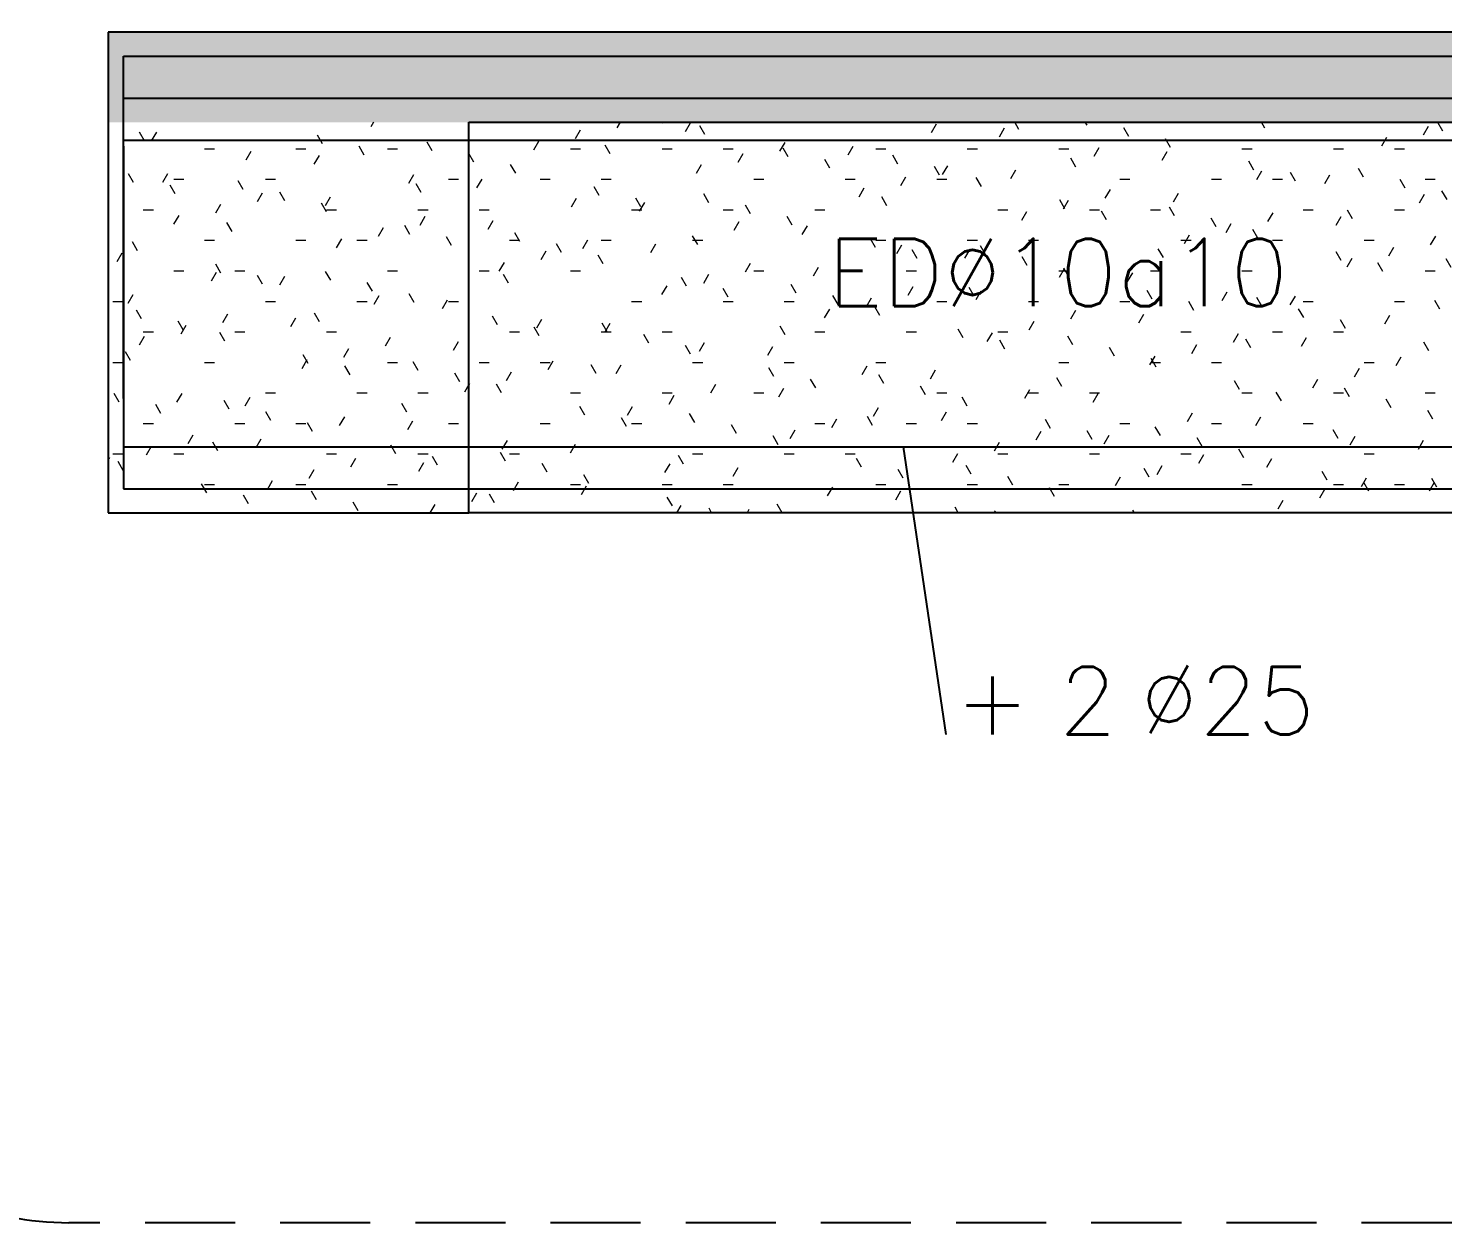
# Model space of a CAD drawing. Extents: x -9133 to 18268, y -11863 to 17290.
# Drawn here: x 470.6 to 706, y 2958.3 to 3157.1 of the extents above; entities that cross this region are included whole.
import ezdxf
from ezdxf.enums import TextEntityAlignment as Align

# ---------------------------------------------------------------- set-up
doc = ezdxf.new("R2010")
doc.units = 0
doc.header["$LTSCALE"] = 30
doc.header["$MEASUREMENT"] = 0
doc.linetypes.add('EJEG$0$DASHED', pattern=[0.75, 0.5, -0.25])
doc.linetypes.add('EJEG$0$RLE-PROYECCION', pattern=[0.71438, 0.47625, -0.23813])
doc.layers.get('0').update_dxf_attribs({"linetype": 'CONTINUOUS'})
for name, color, linetype in [('EJEG$0$CORTES', 5, 'CONTINUOUS'), ('EJEG$0$RLA-FE', 7, 'CONTINUOUS'), ('EJEG$0$RLA-TEXTOS-FE', 9, 'CONTINUOUS')]:
    doc.layers.add(name, color=color, linetype=linetype)
doc.layers.add('EJEG$0$RLA-ACHURADO', color=30, linetype='EJEG$0$RLE-PROYECCION', lineweight=15, transparency=0.7)
doc.layers.add('EJEG$0$RLA-CONTORNO', color=30, linetype='CONTINUOUS', lineweight=25)
doc.styles.add('EJEG$0$RomanS', font='romans.shx', dxfattribs={"height": 11.25})
pattern_1 = [(0, (-424.688, -2039.478), (20.32, 5.08), [1.676, -13.564, 1.676, -13.564, -81.28]), (0, (-424.688, -2039.478), (20.32, 5.08), [-30.48, 1.676, -28.804, 1.676, -13.564, -35.56]), (0, (-424.688, -2039.478), (20.32, 5.08), [-76.2, 1.676, -8.484, 1.676, -23.724]), (120, (-417.068, -2036.938), (-14.559409, 15.057636), [1.676, -13.564, 1.676, -13.564, -81.28]), (120, (-417.068, -2036.938), (-14.559409, 15.057636), [-30.48, 1.676, -28.804, 1.676, -13.564, -35.56]), (120, (-417.068, -2036.938), (-14.559409, 15.057636), [-76.2, 1.676, -8.484, 1.676, -23.724]), (240, (-414.528, -2026.778), (-5.760591, -20.137636), [1.676, -13.564, 1.676, -13.564, -81.28]), (240, (-414.528, -2026.778), (-5.760591, -20.137636), [-30.48, 1.676, -28.804, 1.676, -13.564, -35.56]), (240, (-414.528, -2026.778), (-5.760591, -20.137636), [-76.2, 1.676, -8.484, 1.676, -23.724])]

# ---------------------------------------------------------------- blocks, each defined once
blk = doc.blocks.new('*U152')
at = {"layer": 'EJEG$0$RLA-FE'}
for p, q in [((0, -50), (0, 0)), ((0, 0), (918.21, 0))]:
    blk.add_line(p, q, dxfattribs=at)
at = {"layer": 'EJEG$0$RLA-FE', "color": 3, "style": 'EJEG$0$RomanS', "flags": 8}
for tag, p in [('F=', (488.94, 9.32)), ('NUM', (503.35, 9.32))]:
    blk.add_attdef(tag, text='', height=11.25, dxfattribs=at).set_placement(p, align=Align.RIGHT)
at = {"layer": 'EJEG$0$RLA-FE', "color": 3, "style": 'EJEG$0$RomanS'}
for tag, p, flags in [('PHI', (507.24, 9.54), 14), ('DIAM', (517.1, 9.32), 12), ('MINUS', (539.12, 9.32), 13), ('MARK', (552.51, 9.32), 13), ('TEXTO_FE1', (555.81, 9.32), 8), ('TEXTO_FE2', (623.33, 9.34), 8), ('TIPO', (498.8, -75.78), 13), ('NVECES', (484.93, -94.72), 13), ('NUMFE', (488.86, -114.48), 13), ('CAPA', (497.06, -133.6), 13), ('DESPLAZA', (278.34, -151.59), 13), ('ESPACIO', (284.39, -169.95), 13), ('CANT', (298.23, -188.75), 13)]:
    blk.add_attdef(tag, p, '', height=11.25, dxfattribs=dict(at, flags=flags))
blk = doc.blocks.new('*U153')
at = {"layer": 'EJEG$0$RLA-FE'}
for p, q in [((0, -50), (0, 0)), ((0, 0), (718.21, 0))]:
    blk.add_line(p, q, dxfattribs=at)
at = {"layer": 'EJEG$0$RLA-FE', "color": 3, "style": 'EJEG$0$RomanS', "flags": 8}
for tag, p in [('F=', (502.98, 36.32)), ('NUM', (517.39, 36.32))]:
    blk.add_attdef(tag, text='', height=11.25, dxfattribs=at).set_placement(p, align=Align.RIGHT)
at = {"layer": 'EJEG$0$RLA-FE', "color": 3, "style": 'EJEG$0$RomanS'}
for tag, p, flags in [('PHI', (521.29, 36.54), 14), ('DIAM', (531.14, 36.32), 12), ('MINUS', (553.16, 36.32), 13), ('MARK', (566.55, 36.32), 13), ('TEXTO_FE1', (569.85, 36.32), 8), ('TEXTO_FE2', (637.38, 36.34), 8), ('TIPO', (398.8, -75.78), 13), ('NVECES', (384.93, -94.72), 13), ('NUMFE', (388.86, -114.48), 13), ('CAPA', (397.06, -133.6), 13), ('DESPLAZA', (278.34, -151.59), 13), ('ESPACIO', (284.39, -169.95), 13), ('CANT', (298.23, -188.75), 13)]:
    blk.add_attdef(tag, p, '', height=11.25, dxfattribs=dict(at, flags=flags))
blk = doc.blocks.new('*U155')
at = {"layer": 'EJEG$0$RLA-FE'}
for p, q in [((0, -40), (0, 0)), ((0, 0), (628.21, 0))]:
    blk.add_line(p, q, dxfattribs=at)
at = {"layer": 'EJEG$0$RLA-FE', "color": 3, "style": 'EJEG$0$RomanS'}
for tag, p, flags in [('TEXTO_FE2', (259.04, 85.34), 8), ('PHI', (281.74, 66.54), 14), ('DIAM', (291.6, 66.32), 12), ('MINUS', (313.62, 66.32), 13), ('MARK', (327.01, 66.32), 13), ('TEXTO_FE1', (330.31, 66.32), 8), ('TIPO', (353.8, -75.78), 13), ('NVECES', (339.93, -94.72), 13), ('NUMFE', (343.86, -114.48), 13), ('CAPA', (352.06, -133.6), 13), ('DESPLAZA', (278.34, -151.59), 13), ('ESPACIO', (284.39, -169.95), 13), ('CANT', (298.23, -188.75), 13)]:
    blk.add_attdef(tag, p, '', height=11.25, dxfattribs=dict(at, flags=flags))
at = {"layer": 'EJEG$0$RLA-FE', "color": 3, "style": 'EJEG$0$RomanS', "flags": 8}
for tag, p in [('F=', (263.44, 66.32)), ('NUM', (277.85, 66.32))]:
    blk.add_attdef(tag, text='', height=11.25, dxfattribs=at).set_placement(p, align=Align.RIGHT)
blk = doc.blocks.new('*U151')
at = {"layer": 'EJEG$0$RLA-FE'}
for p, q in [((0, 50), (0, 0)), ((0, 0), (1018.21, 0))]:
    blk.add_line(p, q, dxfattribs=at)
at = {"layer": 'EJEG$0$RLA-FE', "color": 3, "style": 'EJEG$0$RomanS', "flags": 8}
for tag, p in [('F=', (534.96, -19.89)), ('NUM', (549.37, -19.89))]:
    blk.add_attdef(tag, text='', height=11.25, dxfattribs=at).set_placement(p, align=Align.RIGHT)
at = {"layer": 'EJEG$0$RLA-FE', "color": 3, "style": 'EJEG$0$RomanS'}
for tag, p, flags in [('PHI', (553.27, -19.68), 12), ('DIAM', (563.12, -19.89), 12), ('MINUS', (585.14, -19.89), 13), ('MARK', (598.53, -19.89), 13), ('TEXTO_FE1', (601.84, -19.89), 8), ('TEXTO_FE2', (669.36, -19.88), 8), ('TIPO', (548.8, -57.92), 13), ('NVECES', (534.93, -76.86), 13), ('NUMFE', (538.86, -96.62), 13), ('CAPA', (547.06, -115.74), 13), ('DESPLAZA', (277.18, -134.17), 13), ('ESPACIO', (283.22, -152.53), 13), ('CANT', (297.06, -171.33), 13)]:
    blk.add_attdef(tag, p, '', height=11.25, dxfattribs=dict(at, flags=flags))
blk = doc.blocks.new('*U149')
at = {"layer": 'EJEG$0$RLA-FE'}
for p, q in [((0, 50), (0, 0)), ((0, 0), (668.21, 0))]:
    blk.add_line(p, q, dxfattribs=at)
at = {"layer": 'EJEG$0$RLA-FE', "color": 3, "style": 'EJEG$0$RomanS', "flags": 8}
for tag, p in [('F=', (150.95, -47.89)), ('NUM', (165.36, -47.89))]:
    blk.add_attdef(tag, text='', height=11.25, dxfattribs=at).set_placement(p, align=Align.RIGHT)
at = {"layer": 'EJEG$0$RLA-FE', "color": 3, "style": 'EJEG$0$RomanS'}
for tag, p, flags in [('PHI', (169.25, -47.68), 12), ('DIAM', (179.11, -47.89), 12), ('MINUS', (201.13, -47.89), 13), ('MARK', (214.52, -47.89), 13), ('TEXTO_FE1', (217.82, -47.89), 8), ('TEXTO_FE2', (285.34, -47.88), 8), ('TIPO', (373.8, -57.92), 13), ('NVECES', (359.93, -76.86), 13), ('NUMFE', (363.86, -96.62), 13), ('CAPA', (372.06, -115.74), 13), ('DESPLAZA', (277.18, -134.17), 13), ('ESPACIO', (283.22, -152.53), 13), ('CANT', (297.06, -171.33), 13)]:
    blk.add_attdef(tag, p, '', height=11.25, dxfattribs=dict(at, flags=flags))
blk = doc.blocks.new('EJEG')
at = {"layer": 'EJEG$0$RLA-ACHURADO'}
h = blk.add_hatch(dxfattribs=at)
h.set_pattern_fill('SAND - DENSE', color=256, style=0, pattern_type=2)
h.set_pattern_definition(pattern_1)
h.paths.add_polyline_path([(525.18, 772), (525.18, 787), (-1646.82, 787), (-1646.82, 772), (-173.89, 772)], flags=0)
h = blk.add_hatch(dxfattribs=at)
h.set_pattern_fill('SAND - DENSE', color=256, style=0, pattern_type=2)
h.set_pattern_definition(pattern_1)
h.paths.add_polyline_path([(-1646.82, 707), (-1586.82, 707), (-1586.82, 772), (-1646.82, 772)], flags=0)
h = blk.add_hatch(dxfattribs=at)
h.set_pattern_fill('SAND - DENSE', color=256, style=0, pattern_type=2)
h.set_pattern_definition(pattern_1)
h.paths.add_polyline_path([(-1540.66, 707), (-1239.82, 707), (-1239.82, 772), (-1586.82, 772), (-1586.82, 707)], flags=0)
at = {"layer": 'EJEG$0$CORTES', "color": 1, "linetype": 'EJEG$0$DASHED'}
blk.add_lwpolyline([(-1653.39, 1301.07), (-1153.21, 1301.07, -0.414214), (-1103.21, 1251.07), (-1103.21, 638.85, -0.414214), (-1153.21, 588.85), (-1653.39, 588.85, -0.414214), (-1703.39, 638.85), (-1703.39, 1251.07, -0.414214)], format="xyb", close=True, dxfattribs=at)
at = {"layer": 'EJEG$0$RLA-CONTORNO'}
for p, q in [((525.18, 787), (-1646.82, 787)), ((-1646.82, 787), (-1646.82, 772)), ((-1646.82, 772), (-1646.82, 707)), ((-1586.82, 772), (-1234.8, 772)), ((-1586.82, 707), (-1586.82, 772)), ((-1646.82, 707), (-1586.82, 707)), ((-1239.82, 707), (-1586.82, 707))]:
    blk.add_line(p, q, dxfattribs=at)
at = {"layer": 'EJEG$0$RLA-FE', "color": 2}
blk.add_line((-1507.38, 670.11), (-1514.48, 718), dxfattribs=at)
at = {"layer": 'EJEG$0$RLA-FE'}
for name, p in [('*U155', (-1644.32, 769)), ('*U153', (-1644.32, 776)), ('*U152', (-1644.32, 783)), ('*U151', (-1644.32, 711))]:
    blk.add_blockref(name, p, dxfattribs=at)
ref = blk.add_blockref('*U149', (-1644.32, 718), dxfattribs=at)
ref.add_attrib('DIAM', '25', (-1465.21, 670.11), dxfattribs={"color": 3, "height": 11.25, "style": 'EJEG$0$RomanS'})
ref.add_attrib('NUM', '2', dxfattribs={"color": 3, "height": 11.25, "style": 'EJEG$0$RomanS'}).set_placement((-1478.96, 670.11), align=Align.RIGHT)
ref.add_attrib('PHI', '%%C', (-1475.06, 670.32), dxfattribs={"color": 3, "height": 11.25, "style": 'EJEG$0$RomanS'})
ref.add_attrib('F=', '+', dxfattribs={"color": 3, "height": 11.25, "style": 'EJEG$0$RomanS'}).set_placement((-1493.37, 670.11), align=Align.RIGHT)
at = {"layer": 'EJEG$0$RLA-TEXTOS-FE', "color": 9, "style": 'EJEG$0$RomanS'}
blk.add_text('ED%%C10a10', height=11.25, dxfattribs=at).set_placement((-1488.75, 741.37), align=Align.CENTER)

msp = doc.modelspace()

# ---------------------------------------------------------------- block references
msp.add_blockref('EJEG', (2130.72, 2369.47))

doc.saveas('drawing.dxf')
